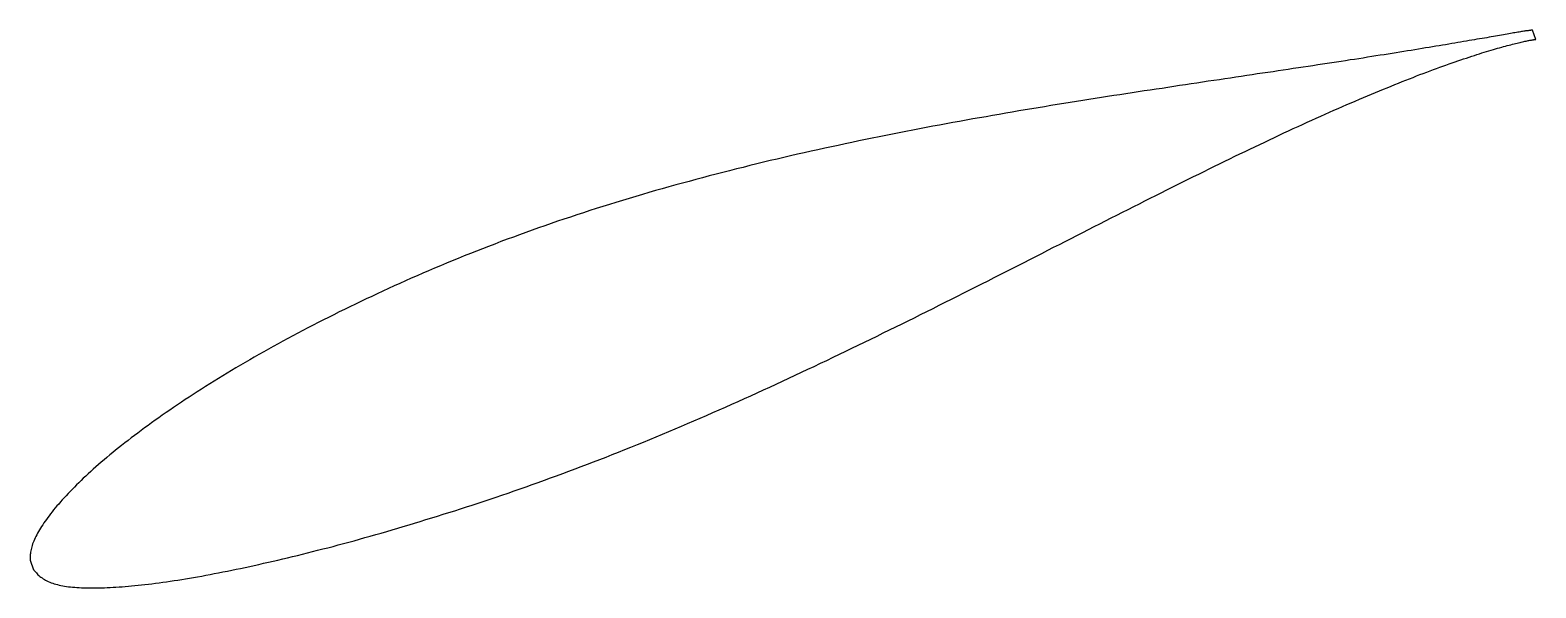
# Model space of a CAD drawing. Header units: metres. Extents: x -46 to 92, y -18 to 33.
import ezdxf

# ---------------------------------------------------------------- set-up
doc = ezdxf.new("R2010")
doc.units = ezdxf.units.M

msp = doc.modelspace()

# ---------------------------------------------------------------- linework, layer by layer
msp.add_lwpolyline([(91.29, 32.89), (91.29, 32.89), (91.28, 32.89), (91.27, 32.89), (91.25, 32.89), (91.22, 32.89), (91.19, 32.88), (91.15, 32.88), (91.11, 32.87), (91.07, 32.87), (91.01, 32.86), (90.95, 32.85), (90.89, 32.84), (90.82, 32.83), (90.74, 32.82), (90.66, 32.81), (90.58, 32.8), (90.49, 32.78), (90.39, 32.77), (90.29, 32.75), (90.18, 32.73), (90.07, 32.71), (89.95, 32.69), (89.82, 32.67), (89.69, 32.65), (89.56, 32.63), (89.42, 32.6), (89.27, 32.58), (89.12, 32.55), (88.97, 32.53), (88.8, 32.5), (88.64, 32.47), (88.46, 32.44), (88.29, 32.41), (88.1, 32.38), (87.92, 32.34), (87.72, 32.31), (87.52, 32.28), (87.32, 32.24), (87.11, 32.2), (86.9, 32.17), (86.68, 32.13), (86.45, 32.09), (86.22, 32.05), (85.99, 32.01), (85.75, 31.97), (85.5, 31.93), (85.25, 31.88), (84.99, 31.84), (84.73, 31.79), (84.47, 31.75), (84.2, 31.7), (83.92, 31.66), (83.64, 31.61), (83.35, 31.56), (83.06, 31.51), (82.76, 31.46), (82.46, 31.41), (82.16, 31.36), (81.85, 31.31), (81.53, 31.26), (81.21, 31.2), (80.88, 31.15), (80.55, 31.1), (80.22, 31.04), (79.88, 30.99), (79.53, 30.93), (79.18, 30.88), (78.83, 30.82), (78.47, 30.76), (78.11, 30.7), (77.74, 30.64), (77.37, 30.59), (76.99, 30.53), (76.61, 30.47), (76.22, 30.41), (75.83, 30.34), (75.44, 30.28), (75.04, 30.22), (74.63, 30.16), (74.22, 30.09), (73.81, 30.03), (73.39, 29.97), (72.97, 29.9), (72.55, 29.84), (72.12, 29.77), (71.68, 29.71), (71.24, 29.64), (70.8, 29.57), (70.36, 29.5), (69.91, 29.44), (69.45, 29.37), (68.99, 29.3), (68.53, 29.23), (68.07, 29.16), (67.6, 29.09), (67.12, 29.02), (66.65, 28.95), (66.16, 28.88), (65.68, 28.8), (65.19, 28.73), (64.7, 28.66), (64.2, 28.58), (63.7, 28.51), (63.2, 28.43), (62.7, 28.36), (62.19, 28.28), (61.67, 28.21), (61.16, 28.13), (60.64, 28.05), (60.12, 27.97), (59.59, 27.89), (59.06, 27.82), (58.53, 27.74), (57.99, 27.66), (57.46, 27.57), (56.92, 27.49), (56.37, 27.41), (55.83, 27.33), (55.28, 27.24), (54.72, 27.16), (54.17, 27.07), (53.61, 26.99), (53.05, 26.9), (52.49, 26.81), (51.92, 26.72), (51.36, 26.63), (50.79, 26.54), (50.22, 26.45), (49.64, 26.36), (49.06, 26.27), (48.49, 26.18), (47.9, 26.08), (47.32, 25.99), (46.74, 25.89), (46.15, 25.79), (45.56, 25.69), (44.97, 25.6), (44.38, 25.5), (43.78, 25.39), (43.19, 25.29), (42.59, 25.19), (41.99, 25.09), (41.39, 24.98), (40.79, 24.87), (40.18, 24.77), (39.58, 24.66), (38.97, 24.55), (38.37, 24.44), (37.76, 24.33), (37.15, 24.21), (36.54, 24.1), (35.92, 23.98), (35.31, 23.87), (34.7, 23.75), (34.08, 23.63), (33.47, 23.51), (32.85, 23.39), (32.23, 23.26), (31.62, 23.14), (31, 23.01), (30.38, 22.88), (29.76, 22.76), (29.14, 22.63), (28.52, 22.49), (27.9, 22.36), (27.28, 22.23), (26.66, 22.09), (26.04, 21.96), (25.41, 21.82), (24.79, 21.68), (24.17, 21.54), (23.55, 21.39), (22.93, 21.25), (22.31, 21.1), (21.69, 20.96), (21.07, 20.81), (20.45, 20.66), (19.83, 20.51), (19.21, 20.35), (18.59, 20.2), (17.97, 20.04), (17.35, 19.89), (16.74, 19.73), (16.12, 19.57), (15.5, 19.4), (14.89, 19.24), (14.28, 19.07), (13.66, 18.91), (13.05, 18.74), (12.44, 18.57), (11.83, 18.39), (11.22, 18.22), (10.61, 18.05), (10.01, 17.87), (9.4, 17.69), (8.8, 17.51), (8.2, 17.33), (7.6, 17.14), (7, 16.96), (6.4, 16.77), (5.8, 16.58), (5.21, 16.39), (4.62, 16.2), (4.03, 16.01), (3.44, 15.81), (2.85, 15.62), (2.27, 15.42), (1.68, 15.22), (1.1, 15.01), (0.52, 14.81), (-0.05, 14.61), (-0.63, 14.4), (-1.2, 14.19), (-1.77, 13.98), (-2.34, 13.77), (-2.91, 13.56), (-3.47, 13.34), (-4.03, 13.13), (-4.59, 12.91), (-5.15, 12.69), (-5.7, 12.47), (-6.25, 12.25), (-6.8, 12.03), (-7.35, 11.81), (-7.89, 11.58), (-8.43, 11.35), (-8.97, 11.13), (-9.51, 10.9), (-10.04, 10.67), (-10.57, 10.44), (-11.1, 10.21), (-11.62, 9.97), (-12.14, 9.74), (-12.66, 9.51), (-13.17, 9.27), (-13.69, 9.04), (-14.2, 8.8), (-14.7, 8.56), (-15.21, 8.32), (-15.71, 8.08), (-16.2, 7.85), (-16.7, 7.61), (-17.19, 7.37), (-17.67, 7.13), (-18.16, 6.88), (-18.64, 6.64), (-19.12, 6.4), (-19.59, 6.16), (-20.06, 5.92), (-20.53, 5.67), (-20.99, 5.43), (-21.45, 5.19), (-21.91, 4.94), (-22.36, 4.7), (-22.81, 4.46), (-23.26, 4.21), (-23.7, 3.97), (-24.14, 3.72), (-24.57, 3.48), (-25, 3.24), (-25.43, 2.99), (-25.85, 2.75), (-26.27, 2.5), (-26.69, 2.26), (-27.1, 2.02), (-27.51, 1.77), (-27.91, 1.53), (-28.31, 1.28), (-28.71, 1.04), (-29.1, 0.8), (-29.49, 0.56), (-29.87, 0.32), (-30.25, 0.07), (-30.63, -0.17), (-31, -0.41), (-31.37, -0.65), (-31.73, -0.88), (-32.09, -1.12), (-32.45, -1.36), (-32.8, -1.6), (-33.14, -1.84), (-33.49, -2.07), (-33.83, -2.31), (-34.16, -2.54), (-34.49, -2.77), (-34.81, -3.01), (-35.13, -3.24), (-35.45, -3.47), (-35.76, -3.7), (-36.07, -3.93), (-36.37, -4.16), (-36.67, -4.38), (-36.96, -4.61), (-37.25, -4.83), (-37.54, -5.06), (-37.82, -5.28), (-38.09, -5.5), (-38.36, -5.72), (-38.63, -5.94), (-38.89, -6.16), (-39.15, -6.38), (-39.4, -6.59), (-39.65, -6.81), (-39.89, -7.02), (-40.13, -7.23), (-40.36, -7.44), (-40.59, -7.65), (-40.82, -7.86), (-41.04, -8.07), (-41.25, -8.27), (-41.46, -8.48), (-41.66, -8.68), (-41.86, -8.88), (-42.06, -9.08), (-42.25, -9.28), (-42.43, -9.47), (-42.62, -9.66), (-42.79, -9.86), (-42.96, -10.05), (-43.13, -10.23), (-43.29, -10.42), (-43.45, -10.6), (-43.6, -10.78), (-43.75, -10.96), (-43.89, -11.14), (-44.03, -11.31), (-44.16, -11.49), (-44.29, -11.66), (-44.41, -11.82), (-44.53, -11.99), (-44.64, -12.15), (-44.75, -12.31), (-44.85, -12.47), (-44.95, -12.63), (-45.05, -12.78), (-45.14, -12.93), (-45.22, -13.08), (-45.3, -13.23), (-45.37, -13.38), (-45.44, -13.52), (-45.5, -13.66), (-45.56, -13.8), (-45.62, -13.94), (-45.67, -14.07), (-45.71, -14.2), (-45.75, -14.33), (-45.78, -14.46), (-45.81, -14.58), (-45.84, -14.7), (-45.86, -14.81), (-45.87, -14.93), (-45.89, -15.03), (-45.89, -15.13), (-45.9, -15.23), (-45.9, -15.32), (-45.9, -15.4), (-45.89, -15.46), (-45.89, -15.51), (-45.89, -15.55), (-45.58, -16.42), (-45.57, -16.43), (-45.56, -16.45), (-45.53, -16.48), (-45.5, -16.52), (-45.45, -16.58), (-45.39, -16.65), (-45.33, -16.72), (-45.26, -16.8), (-45.18, -16.88), (-45.09, -16.96), (-45, -17.03), (-44.91, -17.11), (-44.81, -17.18), (-44.71, -17.25), (-44.6, -17.32), (-44.48, -17.38), (-44.37, -17.44), (-44.24, -17.5), (-44.11, -17.56), (-43.98, -17.61), (-43.84, -17.66), (-43.7, -17.71), (-43.55, -17.75), (-43.4, -17.79), (-43.25, -17.83), (-43.08, -17.86), (-42.92, -17.9), (-42.75, -17.93), (-42.57, -17.95), (-42.39, -17.98), (-42.21, -18), (-42.02, -18.02), (-41.82, -18.03), (-41.62, -18.05), (-41.42, -18.06), (-41.21, -18.07), (-41, -18.08), (-40.78, -18.08), (-40.56, -18.09), (-40.33, -18.09), (-40.09, -18.09), (-39.86, -18.08), (-39.61, -18.08), (-39.37, -18.08), (-39.11, -18.07), (-38.86, -18.06), (-38.59, -18.05), (-38.33, -18.03), (-38.06, -18.02), (-37.78, -18), (-37.5, -17.98), (-37.21, -17.96), (-36.92, -17.93), (-36.63, -17.91), (-36.33, -17.88), (-36.03, -17.85), (-35.72, -17.82), (-35.41, -17.78), (-35.09, -17.74), (-34.77, -17.71), (-34.45, -17.66), (-34.12, -17.62), (-33.79, -17.57), (-33.45, -17.53), (-33.11, -17.47), (-32.76, -17.42), (-32.41, -17.37), (-32.06, -17.31), (-31.7, -17.25), (-31.34, -17.19), (-30.97, -17.13), (-30.6, -17.06), (-30.23, -17), (-29.85, -16.93), (-29.46, -16.86), (-29.08, -16.78), (-28.69, -16.71), (-28.29, -16.63), (-27.89, -16.55), (-27.49, -16.47), (-27.09, -16.38), (-26.68, -16.3), (-26.26, -16.21), (-25.85, -16.12), (-25.43, -16.03), (-25, -15.94), (-24.58, -15.84), (-24.14, -15.74), (-23.71, -15.64), (-23.27, -15.54), (-22.83, -15.44), (-22.39, -15.33), (-21.94, -15.22), (-21.49, -15.11), (-21.03, -15), (-20.57, -14.89), (-20.11, -14.77), (-19.65, -14.65), (-19.18, -14.53), (-18.71, -14.41), (-18.23, -14.29), (-17.76, -14.16), (-17.28, -14.03), (-16.8, -13.9), (-16.31, -13.77), (-15.82, -13.63), (-15.33, -13.49), (-14.84, -13.36), (-14.34, -13.22), (-13.84, -13.07), (-13.34, -12.93), (-12.83, -12.78), (-12.33, -12.63), (-11.82, -12.48), (-11.3, -12.33), (-10.79, -12.17), (-10.27, -12.01), (-9.75, -11.85), (-9.23, -11.69), (-8.71, -11.53), (-8.18, -11.36), (-7.65, -11.2), (-7.12, -11.03), (-6.59, -10.86), (-6.05, -10.68), (-5.52, -10.51), (-4.98, -10.33), (-4.44, -10.15), (-3.9, -9.97), (-3.35, -9.79), (-2.81, -9.6), (-2.26, -9.42), (-1.71, -9.23), (-1.16, -9.03), (-0.61, -8.84), (-0.05, -8.64), (0.5, -8.45), (1.06, -8.25), (1.62, -8.04), (2.18, -7.84), (2.74, -7.63), (3.3, -7.42), (3.86, -7.21), (4.43, -7), (4.99, -6.78), (5.56, -6.57), (6.13, -6.35), (6.69, -6.13), (7.26, -5.9), (7.83, -5.68), (8.4, -5.45), (8.97, -5.22), (9.55, -4.99), (10.12, -4.76), (10.69, -4.52), (11.27, -4.28), (11.84, -4.04), (12.42, -3.8), (12.99, -3.56), (13.57, -3.32), (14.14, -3.07), (14.72, -2.82), (15.3, -2.57), (15.87, -2.32), (16.45, -2.07), (17.03, -1.81), (17.61, -1.56), (18.19, -1.3), (18.76, -1.04), (19.34, -0.78), (19.92, -0.52), (20.5, -0.26), (21.08, 0.01), (21.66, 0.27), (22.23, 0.54), (22.81, 0.81), (23.39, 1.08), (23.97, 1.35), (24.54, 1.62), (25.12, 1.89), (25.7, 2.16), (26.27, 2.44), (26.85, 2.71), (27.43, 2.99), (28, 3.26), (28.58, 3.54), (29.15, 3.82), (29.72, 4.09), (30.3, 4.37), (30.87, 4.65), (31.44, 4.93), (32.01, 5.21), (32.58, 5.49), (33.15, 5.77), (33.72, 6.05), (34.29, 6.33), (34.85, 6.61), (35.42, 6.89), (35.98, 7.18), (36.55, 7.46), (37.11, 7.74), (37.67, 8.02), (38.23, 8.3), (38.79, 8.58), (39.35, 8.87), (39.91, 9.15), (40.46, 9.43), (41.02, 9.71), (41.57, 9.99), (42.12, 10.27), (42.67, 10.55), (43.22, 10.83), (43.77, 11.11), (44.32, 11.38), (44.86, 11.66), (45.4, 11.94), (45.94, 12.21), (46.48, 12.49), (47.02, 12.77), (47.56, 13.04), (48.09, 13.31), (48.63, 13.58), (49.16, 13.86), (49.69, 14.13), (50.22, 14.4), (50.74, 14.66), (51.27, 14.93), (51.79, 15.2), (52.31, 15.46), (52.83, 15.72), (53.34, 15.99), (53.86, 16.25), (54.37, 16.51), (54.88, 16.77), (55.39, 17.02), (55.89, 17.28), (56.39, 17.53), (56.9, 17.78), (57.39, 18.03), (57.89, 18.28), (58.38, 18.53), (58.88, 18.78), (59.36, 19.02), (59.85, 19.26), (60.34, 19.5), (60.82, 19.74), (61.3, 19.98), (61.77, 20.21), (62.25, 20.45), (62.72, 20.68), (63.19, 20.9), (63.65, 21.13), (64.12, 21.36), (64.58, 21.58), (65.04, 21.8), (65.49, 22.02), (65.94, 22.23), (66.39, 22.45), (66.84, 22.66), (67.28, 22.87), (67.72, 23.08), (68.16, 23.28), (68.59, 23.49), (69.02, 23.69), (69.45, 23.89), (69.88, 24.08), (70.3, 24.27), (70.72, 24.47), (71.13, 24.65), (71.55, 24.84), (71.95, 25.02), (72.36, 25.21), (72.76, 25.39), (73.16, 25.56), (73.56, 25.74), (73.95, 25.91), (74.34, 26.08), (74.72, 26.24), (75.1, 26.41), (75.48, 26.57), (75.85, 26.73), (76.23, 26.89), (76.59, 27.04), (76.96, 27.19), (77.31, 27.34), (77.67, 27.49), (78.02, 27.63), (78.37, 27.77), (78.71, 27.91), (79.05, 28.05), (79.39, 28.18), (79.72, 28.32), (80.05, 28.45), (80.38, 28.57), (80.7, 28.7), (81.01, 28.82), (81.32, 28.94), (81.63, 29.05), (81.94, 29.17), (82.24, 29.28), (82.53, 29.39), (82.82, 29.49), (83.11, 29.6), (83.39, 29.7), (83.67, 29.8), (83.95, 29.89), (84.22, 29.99), (84.48, 30.08), (84.74, 30.17), (85, 30.26), (85.25, 30.34), (85.5, 30.42), (85.74, 30.5), (85.98, 30.58), (86.21, 30.66), (86.44, 30.73), (86.67, 30.8), (86.89, 30.87), (87.1, 30.93), (87.31, 31), (87.52, 31.06), (87.72, 31.12), (87.92, 31.18), (88.11, 31.23), (88.29, 31.28), (88.48, 31.34), (88.65, 31.38), (88.82, 31.43), (88.99, 31.48), (89.15, 31.52), (89.31, 31.56), (89.46, 31.6), (89.61, 31.64), (89.75, 31.67), (89.89, 31.71), (90.02, 31.74), (90.15, 31.77), (90.27, 31.79), (90.38, 31.82), (90.49, 31.85), (90.6, 31.87), (90.7, 31.89), (90.8, 31.91), (90.89, 31.93), (90.97, 31.94), (91.05, 31.96), (91.13, 31.97), (91.2, 31.98), (91.26, 31.99), (91.32, 32), (91.37, 32.01), (91.42, 32.02), (91.46, 32.02), (91.5, 32.03), (91.53, 32.03), (91.55, 32.03), (91.57, 32.04), (91.59, 32.04), (91.6, 32.04), (91.6, 32.04), (91.29, 32.89)], close=True)

doc.saveas('drawing.dxf')
